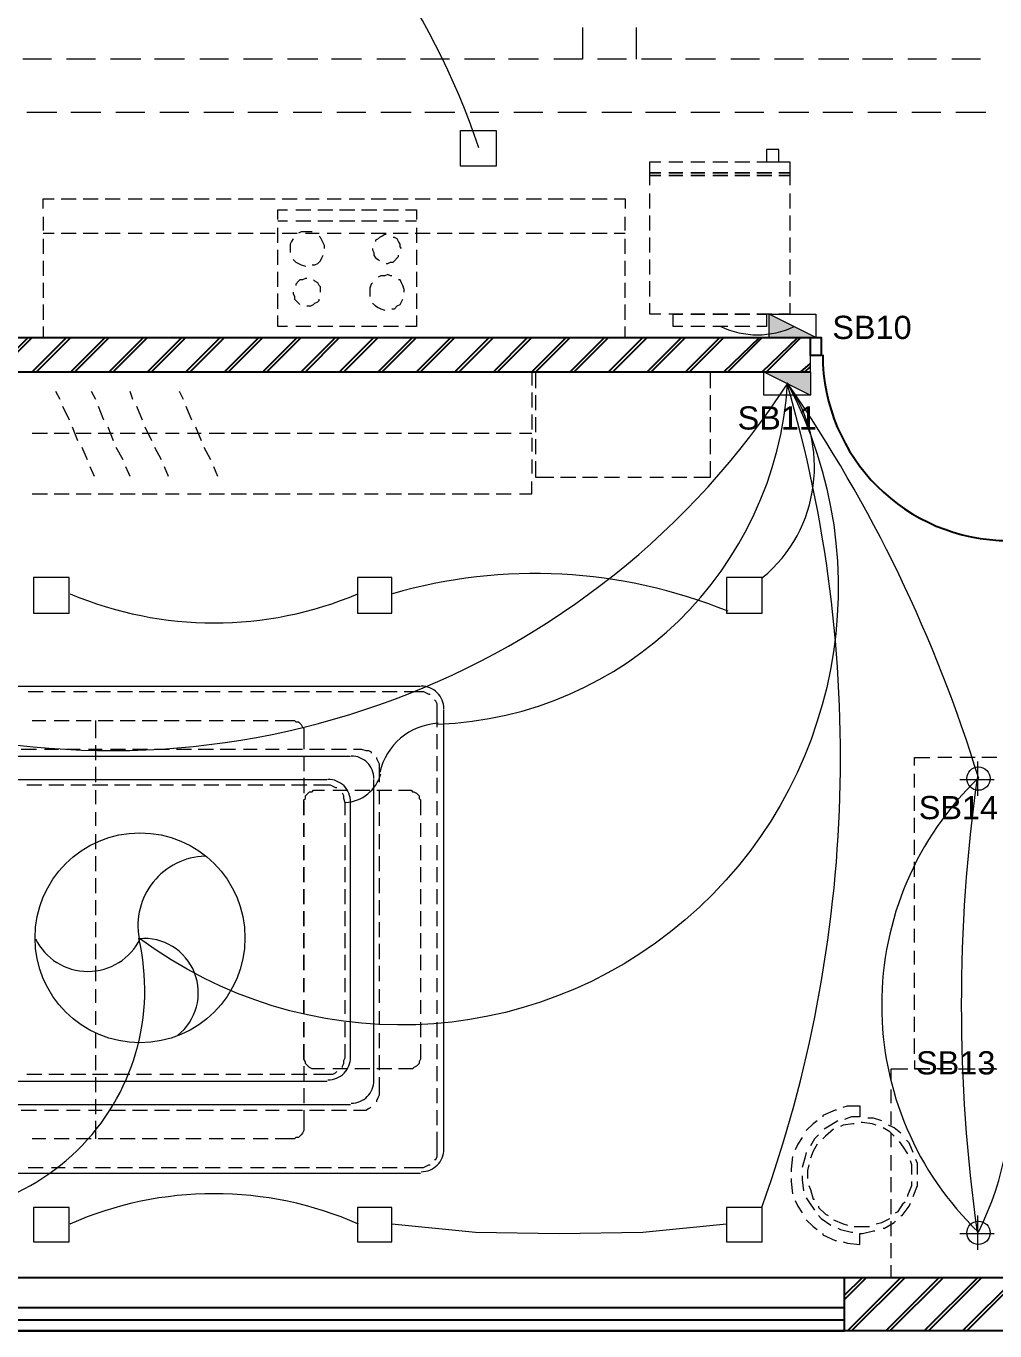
# Model space of a CAD drawing. Header units: millimetres. Extents: x 68955 to 118645, y -193284 to 16474.
# Drawn here: x 72137 to 76308, y -148488 to -142869 of the extents above; entities that cross this region are included whole.
import ezdxf

# ---------------------------------------------------------------- set-up
doc = ezdxf.new("R2010")
doc.units = ezdxf.units.MM
for name, color, linetype, true_color in [('PDF8_celling', 7, 'Continuous', 0x00cc70), ('PDF8_coloum', 7, 'Continuous', 0x767676), ('PDF8_door', 7, 'Continuous', 0x535353), ('PDF8_dotted line', 7, 'Continuous', 0x535353), ('PDF8_fan', 7, 'Continuous', 0xff6778), ('PDF8_furniture', 7, 'Continuous', 0x989898), ('PDF8_light', 7, 'Continuous', 0xff8e53), ('PDF8_plan', 7, 'Continuous', 0x989898), ('PDF8_TEXT', 7, 'Continuous', 0x535353), ('PDF8_window', 7, 'Continuous', 0x535353), ('PDF8_wiring', 150, 'Continuous', 0x007fff)]:
    doc.layers.add(name, color=color, linetype=linetype, true_color=true_color)
doc.layers.add('PDF8_switch board', color=1, linetype='Continuous')
doc.styles.add('PDF Arial', font='arial.ttf')

msp = doc.modelspace()

# ---------------------------------------------------------------- linework, layer by layer
at = {"layer": 'PDF8_celling', "lineweight": 13}
for points in [[(71383.656, -145710.903), (73835.735, -145710.903)], [(73936.181, -147708.017), (73936.181, -145811.349)], [(71383.656, -146012.243), (73534.395, -146012.243)], [(71383.656, -146112.689), (73433.948, -146112.689)], [(73634.842, -147412.586), (73634.842, -146112.689)], [(73534.395, -147312.14), (73534.395, -146213.136)], [(71383.656, -147412.586), (73433.948, -147412.586)], [(71383.656, -147513.033), (73534.395, -147513.033)], [(71383.656, -147808.464), (73835.735, -147808.464)]]:
    msp.add_lwpolyline(points, dxfattribs=at)
for centre, start, end in [((73838.689, -145808.395), 359.999859, 90.000141), ((73537.35, -146109.735), 359.999859, 90.000141), ((73436.903, -146210.181), 359.999859, 90.000141), ((73436.903, -147309.185), 269.999859, 0.000141), ((73537.35, -147409.632), 269.999859, 0.000141), ((73838.689, -147705.063), 269.999859, 0.000141)]:
    msp.add_arc(centre, 97.492, start, end, dxfattribs=at)
at = {"layer": 'PDF8_coloum', "lineweight": 25}
for points in [[(71998.153, -144357.828), (72145.869, -144210.113)], [(72015.879, -144357.828), (72163.595, -144210.113)], [(72163.595, -144357.828), (72311.31, -144210.113)], [(72181.32, -144357.828), (72329.036, -144210.113)], [(72329.036, -144357.828), (72476.752, -144210.113)], [(72346.762, -144357.828), (72494.477, -144210.113)], [(72494.477, -144357.828), (72642.193, -144210.113)], [(72512.203, -144357.828), (72659.919, -144210.113)], [(72659.919, -144357.828), (72807.634, -144210.113)], [(72677.645, -144357.828), (72825.36, -144210.113)], [(72825.36, -144357.828), (72973.076, -144210.113)], [(72843.086, -144357.828), (72990.802, -144210.113)], [(72990.802, -144357.828), (73138.517, -144210.113)], [(73008.528, -144357.828), (73156.243, -144210.113)], [(73156.243, -144357.828), (73303.959, -144210.113)], [(73173.969, -144357.828), (73321.685, -144210.113)], [(73321.685, -144357.828), (73469.4, -144210.113)], [(73339.41, -144357.828), (73487.126, -144210.113)], [(73487.126, -144357.828), (73634.842, -144210.113)], [(73504.852, -144357.828), (73652.567, -144210.113)], [(73652.567, -144357.828), (73800.283, -144210.113)], [(73670.293, -144357.828), (73818.009, -144210.113)], [(73818.009, -144357.828), (73965.724, -144210.113)], [(73835.735, -144357.828), (73983.45, -144210.113)], [(73983.45, -144357.828), (74131.166, -144210.113)], [(74001.176, -144357.828), (74148.892, -144210.113)], [(74148.892, -144357.828), (74296.607, -144210.113)], [(74166.618, -144357.828), (74314.333, -144210.113)], [(74314.333, -144357.828), (74462.049, -144210.113)], [(74332.059, -144357.828), (74479.775, -144210.113)], [(74479.775, -144357.828), (74627.49, -144210.113)], [(74497.5, -144357.828), (74645.216, -144210.113)], [(74645.216, -144357.828), (74792.932, -144210.113)], [(74662.942, -144357.828), (74810.657, -144210.113)], [(74810.657, -144357.828), (74958.373, -144210.113)], [(74828.383, -144357.828), (74976.099, -144210.113)], [(74976.099, -144357.828), (75123.814, -144210.113)], [(74993.825, -144357.828), (75141.54, -144210.113)], [(75141.54, -144357.828), (75295.164, -144210.113)], [(75159.266, -144357.828), (75306.982, -144210.113)], [(75306.982, -144357.828), (75460.606, -144210.113)], [(75324.708, -144357.828), (75472.423, -144210.113)], [(75472.423, -144357.828), (75513.783, -144322.377)], [(75490.149, -144357.828), (75513.783, -144334.194)], [(76187.366, -148487.955), (76411.894, -148263.428), (76565.518, -148115.712)], [(75661.499, -148334.331), (75738.311, -148257.519)], [(75661.499, -148352.057), (75756.037, -148257.519)], [(75673.316, -148487.955), (75903.753, -148257.519)], [(75691.042, -148487.955), (75921.478, -148257.519)], [(75838.758, -148487.955), (76069.194, -148257.519)], [(75856.484, -148487.955), (76086.92, -148257.519)], [(76004.199, -148487.955), (76234.635, -148257.519)], [(76021.925, -148487.955), (76252.361, -148257.519)], [(76169.641, -148487.955), (76400.077, -148257.519)]]:
    msp.add_lwpolyline(points, dxfattribs=at)
at = {"layer": 'PDF8_door', "lineweight": 25}
msp.add_lwpolyline([(75513.783, -144210.113), (75561.052, -144210.113), (75561.052, -144286.925), (75513.783, -144286.925)], close=True, dxfattribs=at)
msp.add_arc((76367.58, -144283.97), 800.619, 180.000029, 269.999971, dxfattribs=at)
at = {"layer": 'PDF8_dotted line', "lineweight": 20}
for points in [[(74532.952, -142874.764), (74532.952, -143010.662), (74408.871, -143010.662)], [(74763.388, -142874.764), (74763.388, -143010.662)], [(72246.315, -143010.662), (72122.234, -143010.662)], [(72435.391, -143010.662), (72311.31, -143010.662)], [(72630.376, -143010.662), (72500.386, -143010.662)], [(72819.452, -143010.662), (72689.462, -143010.662)], [(73008.528, -143010.662), (72884.447, -143010.662)], [(73197.603, -143010.662), (73073.522, -143010.662)], [(73392.588, -143010.662), (73262.598, -143010.662)], [(73581.664, -143010.662), (73451.674, -143010.662)], [(73770.74, -143010.662), (73646.659, -143010.662)], [(73959.816, -143010.662), (73835.735, -143010.662)], [(74154.8, -143010.662), (74024.811, -143010.662)], [(74343.876, -143010.662), (74213.887, -143010.662)], [(74722.028, -143010.662), (74597.947, -143010.662)], [(74917.013, -143010.662), (74787.023, -143010.662)], [(75106.089, -143010.662), (74976.099, -143010.662)], [(75295.164, -143010.662), (75171.083, -143010.662)], [(75484.24, -143010.662), (75360.159, -143010.662)], [(75679.225, -143010.662), (75549.235, -143010.662)], [(75868.301, -143010.662), (75738.311, -143010.662)], [(76057.377, -143010.662), (75933.296, -143010.662)], [(76246.453, -143010.662), (76122.372, -143010.662)], [(72269.95, -143241.099), (72139.96, -143241.099)], [(72459.026, -143241.099), (72329.036, -143241.099)], [(72648.102, -143241.099), (72524.021, -143241.099)], [(72837.178, -143241.099), (72713.096, -143241.099)], [(73032.162, -143241.099), (72902.172, -143241.099)], [(73221.238, -143241.099), (73091.248, -143241.099)], [(73410.314, -143241.099), (73286.233, -143241.099)], [(73599.39, -143241.099), (73475.309, -143241.099)], [(73794.374, -143241.099), (73664.385, -143241.099)], [(73983.45, -143241.099), (73853.461, -143241.099)], [(74172.526, -143241.099), (74048.445, -143241.099)], [(74361.602, -143241.099), (74237.521, -143241.099)], [(74550.678, -143241.099), (74426.597, -143241.099)], [(74745.663, -143241.099), (74615.673, -143241.099)], [(74934.738, -143241.099), (74804.749, -143241.099)], [(75123.814, -143241.099), (74999.733, -143241.099)], [(75312.89, -143241.099), (75188.809, -143241.099)], [(75507.875, -143241.099), (75377.885, -143241.099)], [(75696.951, -143241.099), (75566.961, -143241.099)], [(75886.027, -143241.099), (75761.946, -143241.099)], [(76075.103, -143241.099), (75951.022, -143241.099)], [(76270.087, -143241.099), (76140.097, -143241.099)], [(72210.864, -143761.057), (72258.133, -143761.057)], [(72287.676, -143761.057), (72352.67, -143761.057)], [(72382.214, -143761.057), (72447.208, -143761.057)], [(72476.752, -143761.057), (72541.746, -143761.057)], [(72577.198, -143761.057), (72636.284, -143761.057)], [(72671.736, -143761.057), (72730.822, -143761.057)], [(72766.274, -143761.057), (72831.269, -143761.057)], [(72860.812, -143761.057), (72925.807, -143761.057)], [(72955.35, -143761.057), (73020.345, -143761.057)], [(73049.888, -143761.057), (73114.883, -143761.057)], [(73144.426, -143761.057), (73209.421, -143761.057)], [(73238.964, -143761.057), (73303.959, -143761.057)], [(73339.41, -143761.057), (73398.497, -143761.057)], [(73433.948, -143761.057), (73493.035, -143761.057)], [(73528.486, -143761.057), (73593.481, -143761.057)], [(73623.024, -143761.057), (73688.019, -143761.057)], [(73717.562, -143761.057), (73782.557, -143761.057)], [(73812.1, -143761.057), (73877.095, -143761.057)], [(73906.638, -143761.057), (73971.633, -143761.057)], [(74001.176, -143761.057), (74066.171, -143761.057)], [(74101.623, -143761.057), (74160.709, -143761.057)], [(74196.161, -143761.057), (74255.247, -143761.057)], [(74290.699, -143761.057), (74355.693, -143761.057)], [(74385.237, -143761.057), (74450.231, -143761.057)], [(74479.775, -143761.057), (74544.769, -143761.057)], [(74574.313, -143761.057), (74639.307, -143761.057)], [(74668.85, -143761.057), (74716.119, -143761.057)]]:
    msp.add_lwpolyline(points, dxfattribs=at)
at = {"layer": 'PDF8_fan', "lineweight": 13}
msp.add_circle((72627.421, -146795.135), 452.01, dxfattribs=at)
for centre, radius, start, end in [((72916.943, -146741.958), 298.386, 91.80717, 190.552257), ((72402.894, -146688.78), 251.117, 206.048536, 333.951464), ((72645.147, -147031.481), 233.391, 308.034727, 95.218782)]:
    msp.add_arc(centre, radius, start, end, dxfattribs=at)
at = {"layer": 'PDF8_furniture', "lineweight": 20}
for points in [[(74822.475, -143554.256), (74822.475, -143512.895), (74869.744, -143512.895), (74822.475, -143512.895), (74822.475, -143501.078), (74869.744, -143501.078), (74822.475, -143501.078), (74822.475, -143453.809), (74869.744, -143453.809)], [(74905.195, -143453.809), (74964.282, -143453.809)], [(74999.733, -143453.809), (75058.82, -143453.809)], [(75094.271, -143453.809), (75159.266, -143453.809)], [(75188.809, -143453.809), (75253.804, -143453.809)], [(75283.347, -143453.809), (75348.342, -143453.809)], [(75377.885, -143453.809), (75425.154, -143453.809), (75425.154, -143501.078), (75377.885, -143501.078), (75425.154, -143501.078), (75425.154, -143512.895), (75377.885, -143512.895), (75425.154, -143512.895), (75425.154, -143554.256)], [(72210.864, -143654.702), (72210.864, -143613.342), (72258.133, -143613.342)], [(72287.676, -143613.342), (72352.67, -143613.342)], [(72382.214, -143613.342), (72447.208, -143613.342)], [(72476.752, -143613.342), (72541.746, -143613.342)], [(72577.198, -143613.342), (72636.284, -143613.342)], [(72671.736, -143613.342), (72730.822, -143613.342)], [(72766.274, -143613.342), (72831.269, -143613.342)], [(72860.812, -143613.342), (72925.807, -143613.342)], [(72955.35, -143613.342), (73020.345, -143613.342)], [(73049.888, -143613.342), (73114.883, -143613.342)], [(73144.426, -143613.342), (73209.421, -143613.342)], [(73238.964, -143613.342), (73303.959, -143613.342)], [(73339.41, -143613.342), (73398.497, -143613.342)], [(73433.948, -143613.342), (73493.035, -143613.342)], [(73528.486, -143613.342), (73593.481, -143613.342)], [(73623.024, -143613.342), (73688.019, -143613.342)], [(73717.562, -143613.342), (73782.557, -143613.342)], [(73812.1, -143613.342), (73877.095, -143613.342)], [(73906.638, -143613.342), (73971.633, -143613.342)], [(74001.176, -143613.342), (74066.171, -143613.342)], [(74101.623, -143613.342), (74160.709, -143613.342)], [(74196.161, -143613.342), (74255.247, -143613.342)], [(74290.699, -143613.342), (74355.693, -143613.342)], [(74385.237, -143613.342), (74450.231, -143613.342)], [(74479.775, -143613.342), (74544.769, -143613.342)], [(74574.313, -143613.342), (74639.307, -143613.342)], [(74668.85, -143613.342), (74716.119, -143613.342), (74716.119, -143654.702)], [(74822.475, -143654.702), (74822.475, -143589.707)], [(75425.154, -143589.707), (75425.154, -143654.702)], [(73221.238, -143701.971), (73221.238, -143660.611), (73262.598, -143660.611)], [(73298.05, -143660.611), (73363.045, -143660.611)], [(73392.588, -143660.611), (73457.583, -143660.611)], [(73487.126, -143660.611), (73552.121, -143660.611)], [(73581.664, -143660.611), (73646.659, -143660.611)], [(73676.202, -143660.611), (73741.197, -143660.611)], [(73770.74, -143660.611), (73818.009, -143660.611), (73818.009, -143701.971)], [(72210.864, -143690.154), (72210.864, -143749.24)], [(73221.238, -143707.88), (73262.598, -143707.88)], [(73298.05, -143707.88), (73363.045, -143707.88)], [(73392.588, -143707.88), (73457.583, -143707.88)], [(73487.126, -143707.88), (73552.121, -143707.88)], [(73581.664, -143707.88), (73646.659, -143707.88)], [(73676.202, -143707.88), (73741.197, -143707.88)], [(73770.74, -143707.88), (73818.009, -143707.88)], [(74716.119, -143749.24), (74716.119, -143690.154)], [(74822.475, -143749.24), (74822.475, -143684.245)], [(75425.154, -143684.245), (75425.154, -143749.24)], [(72210.864, -143784.692), (72210.864, -143849.687)], [(73221.238, -143802.418), (73221.238, -143737.423)], [(73286.233, -143784.692), (73280.324, -143796.509), (73274.416, -143808.326), (73274.416, -143820.144), (73274.416, -143837.87), (73274.416, -143843.778)], [(73368.954, -143755.149), (73363.045, -143755.149), (73351.228, -143755.149), (73339.41, -143755.149), (73321.685, -143755.149), (73309.867, -143761.057)], [(73422.131, -143826.052), (73422.131, -143814.235), (73416.223, -143802.418), (73410.314, -143790.601), (73404.405, -143778.783), (73398.497, -143772.875)], [(73688.019, -143766.966), (73682.111, -143766.966), (73670.293, -143772.875), (73658.476, -143778.783), (73652.567, -143784.692), (73640.75, -143790.601), (73640.75, -143796.509)], [(73753.014, -143826.052), (73747.105, -143820.144), (73747.105, -143808.326), (73741.197, -143796.509), (73735.288, -143784.692), (73723.471, -143778.783), (73717.562, -143778.783)], [(73818.009, -143737.423), (73818.009, -143802.418)], [(74716.119, -143849.687), (74716.119, -143784.692)], [(74822.475, -143843.778), (74822.475, -143778.783)], [(75425.154, -143778.783), (75425.154, -143843.778)], [(73221.238, -143896.956), (73221.238, -143831.961)], [(73628.933, -143826.052), (73628.933, -143831.961), (73634.842, -143843.778), (73634.842, -143855.595), (73640.75, -143867.413), (73652.567, -143873.321), (73658.476, -143879.23)], [(73818.009, -143831.961), (73818.009, -143896.956)], [(72210.864, -143879.23), (72210.864, -143944.225)], [(73286.233, -143873.321), (73298.05, -143885.139), (73309.867, -143891.047), (73321.685, -143896.956), (73339.41, -143902.864)], [(73368.954, -143896.956), (73380.771, -143896.956), (73392.588, -143891.047), (73404.405, -143879.23), (73410.314, -143867.413), (73416.223, -143855.595)], [(73688.019, -143891.047), (73693.928, -143891.047), (73705.745, -143885.139), (73717.562, -143885.139), (73723.471, -143879.23), (73735.288, -143867.413), (73741.197, -143861.504), (73741.197, -143855.595)], [(74716.119, -143944.225), (74716.119, -143879.23)], [(74822.475, -143938.316), (74822.475, -143873.321)], [(75425.154, -143873.321), (75425.154, -143938.316)], [(73221.238, -143991.494), (73221.238, -143926.499)], [(73345.319, -143956.042), (73339.41, -143956.042), (73327.593, -143961.951), (73315.776, -143961.951), (73309.867, -143967.859), (73298.05, -143979.677), (73298.05, -143985.585)], [(73711.654, -143944.225), (73705.745, -143944.225), (73693.928, -143938.316), (73682.111, -143944.225), (73664.385, -143944.225), (73652.567, -143950.133)], [(73818.009, -143926.499), (73818.009, -143991.494)], [(72210.864, -143973.768), (72210.864, -144038.763)], [(73286.233, -144015.128), (73286.233, -144021.037), (73292.141, -144032.854), (73292.141, -144044.671), (73298.05, -144050.58), (73309.867, -144062.397), (73315.776, -144068.306)], [(73404.405, -144015.128), (73404.405, -144003.311), (73404.405, -143991.494), (73398.497, -143985.585), (73392.588, -143973.768), (73380.771, -143967.859), (73374.862, -143961.951)], [(73628.933, -143973.768), (73623.024, -143979.677), (73617.116, -143997.402), (73617.116, -144009.22), (73617.116, -144021.037), (73617.116, -144032.854)], [(73764.831, -144015.128), (73764.831, -144003.311), (73758.923, -143985.585), (73753.014, -143973.768), (73747.105, -143961.951), (73741.197, -143961.951)], [(74716.119, -144038.763), (74716.119, -143973.768)], [(74822.475, -144032.854), (74822.475, -143967.859)], [(75425.154, -143967.859), (75425.154, -144032.854)], [(72210.864, -144068.306), (72210.864, -144133.301)], [(73221.238, -144086.032), (73221.238, -144021.037)], [(73345.319, -144074.214), (73351.228, -144074.214), (73363.045, -144074.214), (73374.862, -144068.306), (73380.771, -144062.397), (73392.588, -144056.489), (73398.497, -144050.58), (73398.497, -144044.671)], [(73628.933, -144062.397), (73640.75, -144074.214), (73652.567, -144080.123), (73664.385, -144086.032), (73682.111, -144091.94)], [(73711.654, -144086.032), (73723.471, -144086.032), (73735.288, -144074.214), (73747.105, -144068.306), (73753.014, -144056.489), (73758.923, -144044.671)], [(73818.009, -144021.037), (73818.009, -144086.032)], [(74716.119, -144133.301), (74716.119, -144068.306)], [(74869.744, -144109.666), (74822.475, -144109.666), (74822.475, -144062.397)], [(75425.154, -144062.397), (75425.154, -144109.666), (75377.885, -144109.666)], [(73262.598, -144162.844), (73221.238, -144162.844), (73221.238, -144115.575)], [(73818.009, -144115.575), (73818.009, -144162.844), (73770.74, -144162.844)], [(74964.282, -144162.844), (74922.921, -144162.844), (74922.921, -144109.666), (74964.282, -144109.666), (74905.195, -144109.666)], [(75348.342, -144109.666), (75283.347, -144109.666), (75324.708, -144109.666), (75324.708, -144162.844), (75283.347, -144162.844)], [(72210.864, -144162.844), (72210.864, -144210.113)], [(73363.045, -144162.844), (73298.05, -144162.844)], [(73457.583, -144162.844), (73392.588, -144162.844)], [(73552.121, -144162.844), (73487.126, -144162.844)], [(73646.659, -144162.844), (73581.664, -144162.844)], [(73741.197, -144162.844), (73676.202, -144162.844)], [(74716.119, -144210.113), (74716.119, -144162.844)], [(75058.82, -144162.844), (74999.733, -144162.844)], [(75159.266, -144162.844), (75094.271, -144162.844)], [(75253.804, -144162.844), (75188.809, -144162.844)], [(74314.333, -144357.828), (74314.333, -144416.915)], [(74332.059, -144428.732), (74332.059, -144357.828), (74408.871, -144357.828)], [(74438.414, -144357.828), (74503.409, -144357.828)], [(74532.952, -144357.828), (74597.947, -144357.828)], [(74627.49, -144357.828), (74692.485, -144357.828)], [(74727.937, -144357.828), (74787.023, -144357.828)], [(74822.475, -144357.828), (74881.561, -144357.828)], [(74917.013, -144357.828), (74982.007, -144357.828)], [(75011.551, -144357.828), (75082.454, -144357.828), (75082.454, -144428.732)], [(72264.041, -144440.549), (72281.767, -144476.001)], [(72417.665, -144440.549), (72435.391, -144476.001)], [(72583.107, -144440.549), (72594.924, -144476.001)], [(72795.817, -144440.549), (72813.543, -144476.001)], [(74314.333, -144446.458), (74314.333, -144511.453)], [(74332.059, -144523.27), (74332.059, -144458.275)], [(75082.454, -144458.275), (75082.454, -144523.27)], [(72293.584, -144505.544), (72323.127, -144564.63)], [(72447.208, -144505.544), (72470.843, -144564.63)], [(72612.65, -144505.544), (72636.284, -144564.63)], [(72825.36, -144505.544), (72848.995, -144564.63)], [(74314.333, -144540.996), (74314.333, -144605.99)], [(74332.059, -144617.808), (74332.059, -144552.813)], [(75082.454, -144552.813), (75082.454, -144617.808)], [(72228.589, -144623.716), (72163.595, -144623.716)], [(72323.127, -144623.716), (72258.133, -144623.716)], [(72334.945, -144594.173), (72358.579, -144653.259)], [(72417.665, -144623.716), (72352.67, -144623.716)], [(72512.203, -144623.716), (72447.208, -144623.716)], [(72488.569, -144594.173), (72512.203, -144653.259)], [(72606.741, -144623.716), (72541.746, -144623.716)], [(72701.279, -144623.716), (72636.284, -144623.716)], [(72648.102, -144594.173), (72677.645, -144653.259)], [(72795.817, -144623.716), (72736.731, -144623.716)], [(72890.355, -144623.716), (72831.269, -144623.716)], [(72866.721, -144594.173), (72890.355, -144653.259)], [(72990.802, -144623.716), (72925.807, -144623.716)], [(73085.34, -144623.716), (73020.345, -144623.716)], [(73179.878, -144623.716), (73114.883, -144623.716)], [(73274.416, -144623.716), (73209.421, -144623.716)], [(73368.954, -144623.716), (73303.959, -144623.716)], [(73463.491, -144623.716), (73398.497, -144623.716)], [(73558.029, -144623.716), (73498.943, -144623.716)], [(73652.567, -144623.716), (73593.481, -144623.716)], [(73753.014, -144623.716), (73688.019, -144623.716)], [(73847.552, -144623.716), (73782.557, -144623.716)], [(73942.09, -144623.716), (73877.095, -144623.716)], [(74036.628, -144623.716), (73971.633, -144623.716)], [(74131.166, -144623.716), (74066.171, -144623.716)], [(74225.704, -144623.716), (74160.709, -144623.716)], [(74314.333, -144623.716), (74261.156, -144623.716)], [(72376.305, -144682.803), (72399.939, -144735.98)], [(72524.021, -144682.803), (72553.564, -144735.98)], [(72689.462, -144682.803), (72719.005, -144735.98)], [(72902.172, -144682.803), (72931.715, -144735.98)], [(74314.333, -144641.442), (74314.333, -144700.528)], [(74332.059, -144712.346), (74332.059, -144647.351)], [(75082.454, -144647.351), (75082.454, -144712.346)], [(74314.333, -144735.98), (74314.333, -144795.066)], [(74408.871, -144812.792), (74332.059, -144812.792), (74332.059, -144741.889)], [(75082.454, -144741.889), (75082.454, -144812.792), (75011.551, -144812.792)], [(72411.757, -144765.523), (72429.483, -144806.884)], [(72565.381, -144765.523), (72583.107, -144806.884)], [(72730.822, -144765.523), (72748.548, -144806.884)], [(72943.533, -144765.523), (72961.259, -144806.884)], [(74261.156, -144883.696), (74314.333, -144883.696), (74314.333, -144830.518)], [(74503.409, -144812.792), (74438.414, -144812.792)], [(74597.947, -144812.792), (74532.952, -144812.792)], [(74692.485, -144812.792), (74627.49, -144812.792)], [(74787.023, -144812.792), (74727.937, -144812.792)], [(74881.561, -144812.792), (74822.475, -144812.792)], [(74982.007, -144812.792), (74917.013, -144812.792)], [(72163.595, -144883.696), (72228.589, -144883.696)], [(72258.133, -144883.696), (72323.127, -144883.696)], [(72352.67, -144883.696), (72417.665, -144883.696)], [(72447.208, -144883.696), (72512.203, -144883.696)], [(72541.746, -144883.696), (72606.741, -144883.696)], [(72636.284, -144883.696), (72701.279, -144883.696)], [(72736.731, -144883.696), (72795.817, -144883.696)], [(72831.269, -144883.696), (72890.355, -144883.696)], [(72925.807, -144883.696), (72990.802, -144883.696)], [(73020.345, -144883.696), (73085.34, -144883.696)], [(73114.883, -144883.696), (73179.878, -144883.696)], [(73209.421, -144883.696), (73274.416, -144883.696)], [(73303.959, -144883.696), (73368.954, -144883.696)], [(73398.497, -144883.696), (73463.491, -144883.696)], [(73498.943, -144883.696), (73558.029, -144883.696)], [(73593.481, -144883.696), (73652.567, -144883.696)], [(73688.019, -144883.696), (73753.014, -144883.696)], [(73782.557, -144883.696), (73847.552, -144883.696)], [(73877.095, -144883.696), (73942.09, -144883.696)], [(73971.633, -144883.696), (74036.628, -144883.696)], [(74066.171, -144883.696), (74131.166, -144883.696)], [(74160.709, -144883.696), (74225.704, -144883.696)], [(72163.595, -145858.618), (72222.681, -145858.618)], [(72258.133, -145858.618), (72323.127, -145858.618)], [(72352.67, -145858.618), (72417.665, -145858.618)], [(72435.391, -145858.618), (72435.391, -145935.431)], [(72447.208, -145858.618), (72512.203, -145858.618)], [(72541.746, -145858.618), (72606.741, -145858.618)], [(72636.284, -145858.618), (72701.279, -145858.618)], [(72730.822, -145858.618), (72795.817, -145858.618)], [(72825.36, -145858.618), (72890.355, -145858.618)], [(72925.807, -145858.618), (72984.893, -145858.618)], [(73020.345, -145858.618), (73079.431, -145858.618)], [(73114.883, -145858.618), (73179.878, -145858.618)], [(73209.421, -145858.618), (73286.233, -145858.618), (73292.141, -145858.618), (73298.05, -145864.527), (73309.867, -145864.527), (73315.776, -145870.436), (73321.685, -145876.344), (73327.593, -145888.162), (73333.502, -145894.07), (73333.502, -145899.979), (73333.502, -145911.796), (73333.502, -145982.7)], [(72435.391, -145964.974), (72435.391, -146029.968)], [(73333.502, -146012.243), (73333.502, -146077.237)], [(75962.839, -146053.603), (75962.839, -146018.151), (76027.834, -146018.151)], [(76122.372, -146018.151), (76063.285, -146018.151)], [(76222.818, -146018.151), (76157.823, -146018.151)], [(76317.356, -146018.151), (76252.361, -146018.151)], [(72435.391, -146059.512), (72435.391, -146124.506)], [(75962.839, -146148.141), (75962.839, -146089.055)], [(73333.502, -146106.781), (73333.502, -146171.775)], [(72435.391, -146159.958), (72435.391, -146219.044)], [(73333.502, -146207.227), (73333.502, -146266.313), (73333.502, -146213.136), (73333.502, -146201.319), (73339.41, -146195.41), (73339.41, -146183.593), (73345.319, -146177.684), (73351.228, -146171.775), (73357.136, -146165.867), (73368.954, -146165.867), (73374.862, -146159.958), (73386.679, -146159.958), (73422.131, -146159.958)], [(73457.583, -146159.958), (73522.578, -146159.958)], [(73552.121, -146159.958), (73617.116, -146159.958)], [(73646.659, -146159.958), (73711.654, -146159.958)], [(73741.197, -146159.958), (73782.557, -146159.958), (73794.374, -146159.958), (73800.283, -146165.867), (73806.192, -146165.867), (73818.009, -146171.775), (73823.917, -146177.684), (73829.826, -146183.593), (73829.826, -146195.41), (73835.735, -146201.319), (73835.735, -146213.136), (73835.735, -146266.313)], [(75962.839, -146248.588), (75962.839, -146183.593)], [(72435.391, -146254.496), (72435.391, -146313.582)], [(73835.735, -146301.765), (73835.735, -146360.851)], [(75962.839, -146343.125), (75962.839, -146278.131)], [(72435.391, -146349.034), (72435.391, -146414.029)], [(75962.839, -146437.663), (75962.839, -146372.669)], [(73835.735, -146396.303), (73835.735, -146461.298)], [(72435.391, -146443.572), (72435.391, -146508.567)], [(75962.839, -146532.201), (75962.839, -146467.207)], [(72435.391, -146538.11), (72435.391, -146603.105)], [(73835.735, -146490.841), (73835.735, -146555.836)], [(73835.735, -146585.379), (73835.735, -146650.374)], [(75962.839, -146626.739), (75962.839, -146561.745)], [(72435.391, -146632.648), (72435.391, -146697.643)], [(75962.839, -146721.277), (75962.839, -146656.282)], [(73835.735, -146679.917), (73835.735, -146744.912)], [(72435.391, -146727.186), (72435.391, -146792.181)], [(75962.839, -146815.815), (75962.839, -146756.729)], [(72435.391, -146821.724), (72435.391, -146886.719)], [(73835.735, -146774.455), (73835.735, -146839.45)], [(73835.735, -146868.993), (73835.735, -146933.988)], [(75962.839, -146910.353), (75962.839, -146851.267)], [(72435.391, -146916.262), (72435.391, -146981.257)], [(73835.735, -146969.439), (73835.735, -147028.526)], [(75962.839, -147010.8), (75962.839, -146945.805)], [(72435.391, -147016.708), (72435.391, -147075.795)], [(75962.839, -147105.338), (75962.839, -147040.343)], [(73835.735, -147063.977), (73835.735, -147123.064)], [(72435.391, -147111.246), (72435.391, -147170.333)], [(73835.735, -147158.515), (73835.735, -147223.51)], [(75962.839, -147199.876), (75962.839, -147134.881)], [(72435.391, -147205.784), (72435.391, -147270.779)], [(73422.131, -147359.409), (73386.679, -147359.409), (73374.862, -147359.409), (73368.954, -147359.409), (73357.136, -147353.5), (73351.228, -147347.591), (73345.319, -147341.683), (73339.41, -147335.774), (73339.41, -147329.865), (73333.502, -147318.048), (73333.502, -147312.14), (73333.502, -147253.053), (73333.502, -147318.048)], [(73835.735, -147253.053), (73835.735, -147312.14), (73835.735, -147318.048), (73829.826, -147329.865), (73829.826, -147335.774), (73823.917, -147341.683), (73818.009, -147347.591), (73806.192, -147353.5), (73800.283, -147359.409), (73794.374, -147359.409), (73782.557, -147359.409), (73741.197, -147359.409)], [(75962.839, -147294.414), (75962.839, -147229.419)], [(72435.391, -147300.322), (72435.391, -147365.317)], [(75962.839, -147323.957), (75962.839, -147359.409), (76027.834, -147359.409), (75962.839, -147359.409)], [(73333.502, -147347.591), (73333.502, -147412.586)], [(73522.578, -147359.409), (73457.583, -147359.409)], [(73617.116, -147359.409), (73552.121, -147359.409)], [(73711.654, -147359.409), (73646.659, -147359.409)], [(75862.392, -147412.586), (75862.392, -147359.409), (75933.296, -147359.409)], [(76063.285, -147359.409), (76122.372, -147359.409), (76057.377, -147359.409)], [(76151.915, -147359.409), (76216.91, -147359.409)], [(76157.823, -147359.409), (76222.818, -147359.409)], [(76311.447, -147359.409), (76252.361, -147359.409), (76317.356, -147359.409)], [(72435.391, -147394.86), (72435.391, -147459.855)], [(73333.502, -147442.129), (73333.502, -147507.124)], [(72435.391, -147489.398), (72435.391, -147554.393)], [(75862.392, -147507.124), (75862.392, -147448.038)], [(73333.502, -147536.667), (73333.502, -147607.571), (73333.502, -147619.388), (73333.502, -147625.297), (73327.593, -147637.114), (73321.685, -147643.022), (73315.776, -147648.931), (73309.867, -147654.84), (73298.05, -147654.84), (73292.141, -147660.748), (73286.233, -147660.748), (73209.421, -147660.748)], [(75626.047, -147536.667), (75620.139, -147536.667), (75566.961, -147560.302), (75566.961, -147566.21)], [(75655.59, -147524.85), (75673.316, -147518.941), (75726.494, -147518.941), (75726.494, -147566.21), (75691.042, -147566.21), (75661.499, -147578.028)], [(75862.392, -147601.662), (75862.392, -147542.576)], [(72435.391, -147583.936), (72435.391, -147660.748)], [(75543.327, -147583.936), (75525.601, -147595.753), (75496.058, -147625.297)], [(75631.956, -147583.936), (75602.413, -147601.662), (75572.87, -147619.388)], [(75702.859, -147595.753), (75696.951, -147595.753), (75655.59, -147601.662), (75643.773, -147607.571)], [(75797.397, -147601.662), (75779.671, -147595.753), (75738.311, -147589.845), (75732.402, -147589.845)], [(75821.032, -147583.936), (75785.58, -147572.119), (75761.946, -147572.119)], [(75874.209, -147648.931), (75856.484, -147631.205), (75826.94, -147613.479)], [(75903.753, -147637.114), (75874.209, -147613.479), (75850.575, -147601.662)], [(72222.681, -147660.748), (72163.595, -147660.748)], [(72323.127, -147660.748), (72258.133, -147660.748)], [(72417.665, -147660.748), (72352.67, -147660.748)], [(72512.203, -147660.748), (72447.208, -147660.748)], [(72606.741, -147660.748), (72541.746, -147660.748)], [(72701.279, -147660.748), (72636.284, -147660.748)], [(72795.817, -147660.748), (72730.822, -147660.748)], [(72890.355, -147660.748), (72825.36, -147660.748)], [(72984.893, -147660.748), (72925.807, -147660.748)], [(73079.431, -147660.748), (73020.345, -147660.748)], [(73179.878, -147660.748), (73114.883, -147660.748)], [(75478.332, -147654.84), (75460.606, -147684.383), (75448.789, -147708.017)], [(75549.235, -147643.022), (75531.509, -147660.748), (75513.783, -147690.291)], [(75614.23, -147619.388), (75578.778, -147648.931), (75566.961, -147660.748)], [(75862.392, -147696.2), (75862.392, -147637.114)], [(75956.93, -147719.834), (75939.204, -147678.474), (75927.387, -147666.657)], [(75496.058, -147719.834), (75490.149, -147743.469), (75478.332, -147784.829)], [(75543.327, -147684.383), (75525.601, -147713.926), (75513.783, -147743.469)], [(75933.296, -147725.743), (75915.57, -147696.2), (75897.844, -147672.566)], [(75436.971, -147737.56), (75431.063, -147790.738), (75431.063, -147802.555)], [(75507.875, -147773.012), (75501.966, -147796.647), (75501.966, -147832.098)], [(75862.392, -147796.647), (75862.392, -147731.652)], [(75951.022, -147814.372), (75951.022, -147773.012), (75945.113, -147755.286)], [(75974.656, -147814.372), (75974.656, -147767.103), (75968.747, -147749.378)], [(75431.063, -147832.098), (75431.063, -147843.916), (75436.971, -147897.093)], [(75478.332, -147820.281), (75478.332, -147838.007), (75484.24, -147885.276)], [(75862.392, -147891.185), (75862.392, -147826.19)], [(75507.875, -147861.641), (75513.783, -147879.367), (75525.601, -147920.728), (75531.509, -147920.728)], [(75933.296, -147908.91), (75933.296, -147903.002), (75951.022, -147861.641), (75951.022, -147843.916)], [(75956.93, -147908.91), (75974.656, -147861.641), (75974.656, -147843.916)], [(75448.789, -147926.636), (75460.606, -147950.271), (75478.332, -147979.814)], [(75496.058, -147914.819), (75507.875, -147932.545), (75531.509, -147967.997)], [(75549.235, -147950.271), (75549.235, -147956.179), (75578.778, -147985.723), (75590.596, -147991.631)], [(75862.392, -147985.723), (75862.392, -147920.728)], [(75880.118, -147979.814), (75891.935, -147973.905), (75915.57, -147938.454), (75921.478, -147932.545)], [(75903.753, -147991.631), (75909.661, -147991.631), (75939.204, -147950.271), (75945.113, -147938.454)], [(75549.235, -147991.631), (75561.052, -148003.448), (75602.413, -148032.991)], [(75797.397, -148027.083), (75821.032, -148021.174), (75856.484, -148003.448)], [(75496.058, -148009.357), (75525.601, -148038.9), (75543.327, -148050.717)], [(75614.23, -148009.357), (75655.59, -148027.083), (75673.316, -148032.991)], [(75631.956, -148044.809), (75643.773, -148050.717), (75691.042, -148062.535), (75696.951, -148062.535)], [(75655.59, -148103.895), (75673.316, -148109.804), (75726.494, -148115.712), (75726.494, -148068.443), (75738.311, -148068.443), (75785.58, -148056.626), (75791.489, -148056.626)], [(75702.859, -148038.9), (75738.311, -148038.9), (75767.854, -148038.9)], [(75826.94, -148044.809), (75832.849, -148044.809), (75874.209, -148021.174), (75880.118, -148015.266)], [(75862.392, -148080.26), (75862.392, -148015.266)], [(75566.961, -148068.443), (75566.961, -148074.352), (75620.139, -148097.986), (75626.047, -148097.986)], [(75862.392, -148174.798), (75862.392, -148109.804)], [(75933.296, -148257.519), (75862.392, -148257.519), (75862.392, -148204.342)], [(76027.834, -148257.519), (75962.839, -148257.519)], [(76122.372, -148257.519), (76057.377, -148257.519)], [(76216.91, -148257.519), (76151.915, -148257.519)], [(76311.447, -148257.519), (76252.361, -148257.519)]]:
    msp.add_lwpolyline(points, dxfattribs=at)
for points in [[(75377.885, -143453.809), (75377.885, -143400.632), (75324.708, -143400.632), (75324.708, -143453.809)], [(74905.195, -143501.078), (74964.282, -143501.078)], [(74999.733, -143501.078), (75058.82, -143501.078)], [(75094.271, -143501.078), (75159.266, -143501.078)], [(75188.809, -143501.078), (75253.804, -143501.078)], [(75283.347, -143501.078), (75348.342, -143501.078)], [(74905.195, -143512.895), (74964.282, -143512.895)], [(74999.733, -143512.895), (75058.82, -143512.895)], [(75094.271, -143512.895), (75159.266, -143512.895)], [(75188.809, -143512.895), (75253.804, -143512.895)], [(75283.347, -143512.895), (75348.342, -143512.895)], [(75058.82, -144109.666), (74999.733, -144109.666)], [(75159.266, -144109.666), (75094.271, -144109.666)], [(75253.804, -144109.666), (75188.809, -144109.666)], [(73333.502, -146301.765), (73333.502, -146360.851)], [(73333.502, -146396.303), (73333.502, -146461.298)], [(73333.502, -146490.841), (73333.502, -146555.836)], [(73333.502, -146585.379), (73333.502, -146650.374)], [(73333.502, -146679.917), (73333.502, -146744.912)], [(73333.502, -146774.455), (73333.502, -146839.45)], [(73333.502, -146868.993), (73333.502, -146933.988)], [(73333.502, -146969.439), (73333.502, -147028.526)], [(73333.502, -147063.977), (73333.502, -147123.064)], [(73333.502, -147158.515), (73333.502, -147223.51)]]:
    msp.add_lwpolyline(points, close=True, dxfattribs=at)
at = {"layer": 'PDF8_furniture', "color": 251, "lineweight": 20, "true_color": 0x535353}
msp.add_lwpolyline([(75513.783, -144357.828), (75513.783, -144210.113)], dxfattribs=at)
at = {"layer": 'PDF8_light', "lineweight": 13}
for points in [[(74007.085, -143317.911), (74160.709, -143317.911), (74160.709, -143471.535), (74007.085, -143471.535)], [(72169.503, -145397.746), (72323.127, -145397.746), (72323.127, -145244.122), (72169.503, -145244.122)], [(73563.938, -145397.746), (73711.654, -145397.746), (73711.654, -145244.122), (73563.938, -145244.122)], [(75153.358, -145397.746), (75306.982, -145397.746), (75306.982, -145244.122), (75153.358, -145244.122)], [(72169.503, -148103.895), (72323.127, -148103.895), (72323.127, -147956.179), (72169.503, -147956.179)], [(73563.938, -148103.895), (73711.654, -148103.895), (73711.654, -147956.179), (73563.938, -147956.179)], [(75153.358, -148103.895), (75306.982, -148103.895), (75306.982, -147956.179), (75153.358, -147956.179)]]:
    msp.add_lwpolyline(points, close=True, dxfattribs=at)
for points in [[(72145.869, -145734.537), (72210.864, -145734.537)], [(72246.315, -145734.537), (72305.402, -145734.537)], [(72340.853, -145734.537), (72399.939, -145734.537)], [(72435.391, -145734.537), (72500.386, -145734.537)], [(72529.929, -145734.537), (72594.924, -145734.537)], [(72624.467, -145734.537), (72689.462, -145734.537)], [(72719.005, -145734.537), (72784, -145734.537)], [(72813.543, -145734.537), (72878.538, -145734.537)], [(72908.081, -145734.537), (72973.076, -145734.537)], [(73008.528, -145734.537), (73067.614, -145734.537)], [(73103.066, -145734.537), (73162.152, -145734.537)], [(73197.603, -145734.537), (73256.69, -145734.537)], [(73292.141, -145734.537), (73357.136, -145734.537)], [(73386.679, -145734.537), (73451.674, -145734.537)], [(73481.217, -145734.537), (73546.212, -145734.537)], [(73575.755, -145734.537), (73640.75, -145734.537)], [(73670.293, -145734.537), (73735.288, -145734.537)], [(73764.831, -145734.537), (73835.735, -145734.537), (73847.552, -145734.537), (73859.369, -145740.446), (73871.186, -145746.355), (73877.095, -145746.355)], [(73906.638, -145888.162), (73906.638, -145811.349), (73906.638, -145799.532), (73906.638, -145787.715), (73900.73, -145775.898), (73894.821, -145769.989)], [(73906.638, -145982.7), (73906.638, -145917.705)], [(72116.326, -145982.7), (72181.32, -145982.7)], [(72216.772, -145982.7), (72275.858, -145982.7)], [(72311.31, -145982.7), (72370.396, -145982.7)], [(72405.848, -145982.7), (72464.934, -145982.7)], [(72500.386, -145982.7), (72565.381, -145982.7)], [(72594.924, -145982.7), (72659.919, -145982.7)], [(72689.462, -145982.7), (72754.457, -145982.7)], [(72784, -145982.7), (72848.995, -145982.7)], [(72878.538, -145982.7), (72943.533, -145982.7)], [(72973.076, -145982.7), (73038.071, -145982.7)], [(73073.522, -145982.7), (73132.609, -145982.7)], [(73168.06, -145982.7), (73227.147, -145982.7)], [(73262.598, -145982.7), (73327.593, -145982.7)], [(73357.136, -145982.7), (73422.131, -145982.7)], [(73451.674, -145982.7), (73516.669, -145982.7)], [(73546.212, -145982.7), (73581.664, -145982.7), (73599.39, -145988.608), (73611.207, -145988.608), (73623.024, -145994.517), (73623.024, -146000.425)], [(73658.476, -146124.506), (73658.476, -146059.512), (73658.476, -146047.694), (73652.567, -146035.877), (73646.659, -146024.06), (73646.659, -146018.151)], [(73906.638, -146077.237), (73906.638, -146012.243)], [(76234.635, -146183.593), (76234.635, -146035.877)], [(72139.96, -146136.324), (72204.955, -146136.324)], [(72234.498, -146136.324), (72299.493, -146136.324)], [(72329.036, -146136.324), (72394.031, -146136.324)], [(72423.574, -146136.324), (72488.569, -146136.324)], [(72518.112, -146136.324), (72583.107, -146136.324)], [(72612.65, -146136.324), (72677.645, -146136.324)], [(72713.096, -146136.324), (72772.183, -146136.324)], [(72807.634, -146136.324), (72866.721, -146136.324)], [(72902.172, -146136.324), (72967.167, -146136.324)], [(72996.71, -146136.324), (73061.705, -146136.324)], [(73091.248, -146136.324), (73156.243, -146136.324)], [(73185.786, -146136.324), (73250.781, -146136.324)], [(73280.324, -146136.324), (73345.319, -146136.324)], [(73374.862, -146136.324), (73433.948, -146136.324), (73445.766, -146136.324), (73457.583, -146142.232), (73469.4, -146148.141), (73475.309, -146148.141)], [(73906.638, -146171.775), (73906.638, -146106.781)], [(76157.823, -146112.689), (76305.539, -146112.689)], [(73510.76, -146266.313), (73510.76, -146213.136), (73504.852, -146195.41), (73504.852, -146183.593), (73498.943, -146171.775)], [(73658.476, -146219.044), (73658.476, -146159.958)], [(73906.638, -146266.313), (73906.638, -146207.227)], [(73658.476, -146313.582), (73658.476, -146254.496)], [(73510.76, -146360.851), (73510.76, -146301.765)], [(73906.638, -146360.851), (73906.638, -146301.765)], [(73658.476, -146414.029), (73658.476, -146349.034)], [(73510.76, -146461.298), (73510.76, -146396.303)], [(73906.638, -146461.298), (73906.638, -146396.303)], [(73658.476, -146508.567), (73658.476, -146443.572)], [(73510.76, -146555.836), (73510.76, -146490.841)], [(73658.476, -146603.105), (73658.476, -146538.11)], [(73906.638, -146555.836), (73906.638, -146490.841)], [(73510.76, -146650.374), (73510.76, -146585.379)], [(73906.638, -146650.374), (73906.638, -146585.379)], [(73658.476, -146697.643), (73658.476, -146632.648)], [(73510.76, -146744.912), (73510.76, -146679.917)], [(73906.638, -146744.912), (73906.638, -146679.917)], [(73658.476, -146792.181), (73658.476, -146727.186)], [(73510.76, -146839.45), (73510.76, -146774.455)], [(73658.476, -146886.719), (73658.476, -146821.724)], [(73906.638, -146839.45), (73906.638, -146774.455)], [(73510.76, -146933.988), (73510.76, -146868.993)], [(73906.638, -146933.988), (73906.638, -146868.993)], [(73658.476, -146981.257), (73658.476, -146916.262)], [(73510.76, -147028.526), (73510.76, -146969.439)], [(73906.638, -147028.526), (73906.638, -146969.439)], [(73658.476, -147075.795), (73658.476, -147016.708)], [(73510.76, -147123.064), (73510.76, -147063.977)], [(73906.638, -147123.064), (73906.638, -147063.977)], [(73510.76, -147223.51), (73510.76, -147158.515)], [(73658.476, -147170.333), (73658.476, -147111.246)], [(73906.638, -147223.51), (73906.638, -147158.515)], [(73658.476, -147270.779), (73658.476, -147205.784)], [(73498.943, -147353.5), (73498.943, -147347.591), (73504.852, -147335.774), (73504.852, -147323.957), (73510.76, -147312.14), (73510.76, -147253.053)], [(73906.638, -147318.048), (73906.638, -147253.053)], [(73658.476, -147365.317), (73658.476, -147300.322)], [(72139.96, -147383.043), (72204.955, -147383.043)], [(72234.498, -147383.043), (72299.493, -147383.043)], [(72329.036, -147383.043), (72394.031, -147383.043)], [(72423.574, -147383.043), (72488.569, -147383.043)], [(72518.112, -147383.043), (72583.107, -147383.043)], [(72612.65, -147383.043), (72677.645, -147383.043)], [(72713.096, -147383.043), (72772.183, -147383.043)], [(72807.634, -147383.043), (72866.721, -147383.043)], [(72902.172, -147383.043), (72967.167, -147383.043)], [(72996.71, -147383.043), (73061.705, -147383.043)], [(73091.248, -147383.043), (73156.243, -147383.043)], [(73185.786, -147383.043), (73250.781, -147383.043)], [(73280.324, -147383.043), (73345.319, -147383.043)], [(73374.862, -147383.043), (73433.948, -147383.043), (73445.766, -147383.043), (73457.583, -147383.043), (73469.4, -147377.134), (73475.309, -147371.226)], [(73906.638, -147412.586), (73906.638, -147347.591)], [(73646.659, -147501.215), (73646.659, -147495.307), (73652.567, -147483.49), (73658.476, -147471.672), (73658.476, -147459.855), (73658.476, -147394.86)], [(73906.638, -147507.124), (73906.638, -147442.129)], [(72116.326, -147536.667), (72181.32, -147536.667)], [(72216.772, -147536.667), (72275.858, -147536.667)], [(72311.31, -147536.667), (72370.396, -147536.667)], [(72405.848, -147536.667), (72464.934, -147536.667)], [(72500.386, -147536.667), (72565.381, -147536.667)], [(72594.924, -147536.667), (72659.919, -147536.667)], [(72689.462, -147536.667), (72754.457, -147536.667)], [(72784, -147536.667), (72848.995, -147536.667)], [(72878.538, -147536.667), (72943.533, -147536.667)], [(72973.076, -147536.667), (73038.071, -147536.667)], [(73073.522, -147536.667), (73132.609, -147536.667)], [(73168.06, -147536.667), (73227.147, -147536.667)], [(73262.598, -147536.667), (73327.593, -147536.667)], [(73357.136, -147536.667), (73422.131, -147536.667)], [(73451.674, -147536.667), (73516.669, -147536.667)], [(73546.212, -147536.667), (73581.664, -147536.667), (73599.39, -147536.667), (73611.207, -147530.759), (73623.024, -147524.85)], [(73906.638, -147601.662), (73906.638, -147536.667)], [(73894.821, -147749.378), (73900.73, -147749.378), (73906.638, -147737.56), (73906.638, -147725.743), (73906.638, -147708.017), (73906.638, -147631.205)], [(73764.831, -147784.829), (73835.735, -147784.829), (73847.552, -147784.829), (73859.369, -147778.921), (73871.186, -147773.012), (73877.095, -147773.012)], [(72145.869, -147784.829), (72210.864, -147784.829)], [(72246.315, -147784.829), (72305.402, -147784.829)], [(72340.853, -147784.829), (72399.939, -147784.829)], [(72435.391, -147784.829), (72500.386, -147784.829)], [(72529.929, -147784.829), (72594.924, -147784.829)], [(72624.467, -147784.829), (72689.462, -147784.829)], [(72719.005, -147784.829), (72784, -147784.829)], [(72813.543, -147784.829), (72878.538, -147784.829)], [(72908.081, -147784.829), (72973.076, -147784.829)], [(73008.528, -147784.829), (73067.614, -147784.829)], [(73103.066, -147784.829), (73162.152, -147784.829)], [(73197.603, -147784.829), (73256.69, -147784.829)], [(73292.141, -147784.829), (73357.136, -147784.829)], [(73386.679, -147784.829), (73451.674, -147784.829)], [(73481.217, -147784.829), (73546.212, -147784.829)], [(73575.755, -147784.829), (73640.75, -147784.829)], [(73670.293, -147784.829), (73735.288, -147784.829)], [(76234.635, -148139.347), (76234.635, -147991.631)], [(76157.823, -148068.443), (76305.539, -148068.443)]]:
    msp.add_lwpolyline(points, dxfattribs=at)
for centre in [(76237.59, -146109.735), (76237.59, -148065.489)]:
    msp.add_circle(centre, 50.223, dxfattribs=at)
at = {"layer": 'PDF8_plan', "color": 251, "lineweight": 25, "true_color": 0x535353}
for points in [[(76411.894, -148487.955), (76411.894, -146018.151), (76565.518, -146018.151), (76565.518, -148487.955), (71082.317, -148487.955), (71082.317, -144357.828), (71082.317, -143483.352)], [(71312.753, -144210.113), (75513.783, -144210.113)], [(71312.753, -147288.505), (71312.753, -144357.828), (75513.783, -144357.828)], [(75661.499, -148487.955), (75661.499, -148257.519), (76411.894, -148257.519)]]:
    msp.add_lwpolyline(points, dxfattribs=at)
at = {"layer": 'PDF8_switch board', "lineweight": 13}
for points in [[(75537.418, -144210.113), (75336.525, -144109.666), (75537.418, -144109.666), (75537.418, -144210.113), (75336.525, -144210.113), (75336.525, -144109.666)], [(75312.89, -144357.828), (75513.783, -144458.275), (75312.89, -144458.275), (75312.89, -144357.828), (75513.783, -144357.828), (75513.783, -144458.275)]]:
    msp.add_lwpolyline(points, dxfattribs=at)
at = {"layer": 'PDF8_switch board', "transparency": 33554559}
for points in [[(75336.525, -144109.666), (75537.418, -144210.113), (75336.525, -144210.113)], [(75312.89, -144357.828), (75513.783, -144357.828), (75513.783, -144458.275)]]:
    msp.add_solid(points, dxfattribs=at)
at = {"layer": 'PDF8_window', "lineweight": 25}
for points in [[(72063.148, -148257.519), (75661.499, -148257.519)], [(72063.148, -148387.509), (75661.499, -148387.509)], [(72063.148, -148440.686), (75661.499, -148440.686)], [(72063.148, -148487.955), (75661.499, -148487.955)]]:
    msp.add_lwpolyline(points, dxfattribs=at)
at = {"layer": 'PDF8_wiring', "lineweight": 18}
for points in [[(75307.775, -145244.117, 0.39416505), (75415.687, -144408.457, -0.7991662), (72625.975, -146797.73)], [(76237.326, -146107.052, 0.42583087), (76237.326, -148062.262, 0.14791915), (76367.551, -147323.028)]]:
    msp.add_lwpolyline(points, format="xyb", dxfattribs=at)
msp.add_lwpolyline([(73711.654, -148027.083), (74072.08, -148062.535), (74432.506, -148068.443), (74792.932, -148062.535), (75153.358, -148027.083)], dxfattribs=at)
for centre, radius, start, end in [((71073.646, -144398.432), 3176.11, 18.453517, 53.036576), ((75286.302, -143828.999), 369.296, 244.627602, 295.372398), ((72503.442, -142514.578), 3474.174, 253.960789, 327.036519), ((73850.506, -144307.605), 1568.74, 272.136857, 356.390963), ((69921.271, -146015.197), 5722.502, 340.219122, 16.298221), ((70346.699, -147905.954), 6159.733, 16.9573947, 34.5520189), ((74329.106, -147427.349), 2200.953, 67.835006, 106.215908), ((72946.487, -143846.721), 1592.385, 247.110152, 292.889848), ((73927.317, -146145.185), 274.75, 93.444067, 167.052719), ((73501.898, -146044.741), 168.395, 273.455005, 344.619714), ((83180.205, -147084.658), 7016.473, 171.9854563, 188.0145437), ((71682.042, -147019.663), 966.059, 255.223376, 13.315451), ((72946.487, -149435.808), 1538.715, 66.183294, 113.816706)]:
    msp.add_arc(centre, radius, start, end, dxfattribs=at)

# ---------------------------------------------------------------- texts
at = {"layer": 'PDF8_TEXT', "char_height": 99.9857, "attachment_point": 7, "style": 'PDF Arial'}
for s, insert in [('SB10', (75608.321, -144217.726)), ('SB11', (75200.626, -144607.696)), ('SB14', (75980.565, -146285.744)), ('SB13', (75968.747, -147384.816))]:
    msp.add_mtext(s, dxfattribs=dict(at, insert=insert))

doc.saveas('drawing.dxf')
